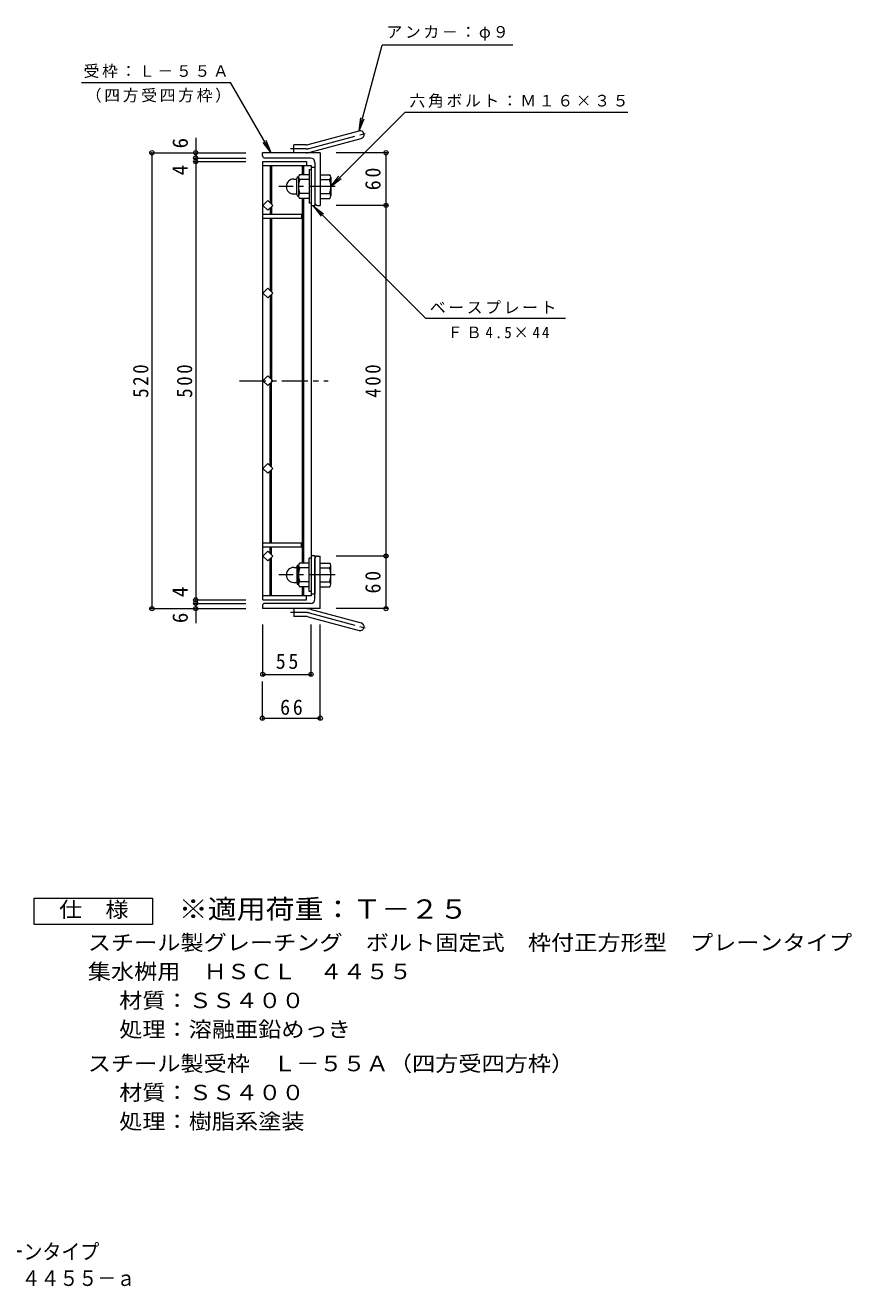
# Model space of a CAD drawing. Units: millimetres at full size, sheet at 1:6. Extents: x -866 to 1055, y -824 to 724.
# Drawn here: x 113 to 1055, y -824 to 616 of the extents above; entities that cross this region are included whole.
import ezdxf
from ezdxf.enums import TextEntityAlignment as Align

# ---------------------------------------------------------------- set-up
doc = ezdxf.new("R2010")
doc.units = ezdxf.units.MM
doc.header["$LTSCALE"] = 6
doc.header["$PDMODE"] = 32
doc.header["$PDSIZE"] = 4.8
doc.linetypes.add('CHAIN1', pattern=[8, 5, -1, 1, -1])
doc.linetypes.add('CHAIN2', pattern=[12, 9, -1, 1, -1])
for name, color, linetype, lineweight in [('E-1', 2, 'Continuous', 9), ('E-2', 3, 'Continuous', 9), ('E-4', 7, 'Continuous', 9), ('E-5', 7, 'Continuous', 9), ('F-5_F-5ﾚｲﾔ', 2, 'Continuous', 9)]:
    doc.layers.add(name, color=color, linetype=linetype, lineweight=lineweight)
doc.styles.add('ＭＳ ゴシック', font='')
doc.styles.get('ＭＳ ゴシック').set_extended_font_data('MS Gothic')

msp = doc.modelspace()

# ---------------------------------------------------------------- linework, layer by layer
at = {"layer": 'E-1'}
for p, q in [((435.178, 480.252), (493.369, 495.844)), ((419.034, 470.945), (419.034, 479.946)), ((432.849, 479.946), (419.034, 479.946)), ((437.507, 471.559), (495.698, 487.151)), ((449.034, 470.945), (383.034, 470.945)), ((383.034, 467.946), (383.034, 470.945)), ((438.034, 464.946), (386.034, 464.946)), ((449.034, 470.945), (449.034, 410.946)), ((436.234, 451.445), (436.234, 413.446)), ((438.534, 451.445), (436.234, 451.445)), ((443.034, 459.946), (443.034, 413.946)), ((418.724, 440.946), (422.234, 440.946)), ((422.234, 423.246), (422.234, 441.646)), ((424.034, 443.445), (424.234, 443.445)), ((424.234, 443.196), (424.234, 421.695)), ((436.234, 445.946), (425.272, 445.946)), ((436.234, 440.446), (425.272, 440.446)), ((449.034, 445.946), (459.995, 445.946)), ((449.034, 440.446), (459.995, 440.446)), ((461.234, 443.445), (461.034, 443.445)), ((461.034, 443.196), (461.034, 421.695)), ((418.734, 423.946), (422.234, 423.946)), ((424.034, 421.446), (424.234, 421.446)), ((436.234, 424.446), (425.272, 424.446)), ((436.234, 418.945), (425.272, 418.945)), ((449.034, 424.446), (459.995, 424.446)), ((449.034, 418.945), (459.995, 418.945)), ((461.234, 421.446), (461.034, 421.446)), ((438.534, 413.446), (436.234, 413.446)), ((446.034, 410.946), (449.034, 410.946)), ((424.034, 0.445), (424.234, 0.445)), ((424.234, -21.305), (424.234, 0.195)), ((436.234, 2.945), (425.272, 2.945)), ((436.234, -29.555), (436.234, 8.445)), ((438.534, 8.445), (436.234, 8.445)), ((443.034, -38.055), (443.034, 7.945)), ((446.034, 10.945), (449.034, 10.945)), ((449.034, -49.055), (449.034, 10.945)), ((449.034, 2.945), (459.995, 2.945)), ((461.234, 0.445), (461.034, 0.445)), ((461.034, -21.305), (461.034, 0.195)), ((418.734, -2.055), (422.234, -2.055)), ((422.234, -1.355), (422.234, -19.755)), ((436.234, -2.555), (425.272, -2.555)), ((449.034, -2.555), (459.995, -2.555)), ((418.724, -19.055), (422.234, -19.055)), ((424.034, -21.555), (424.234, -21.555)), ((436.234, -18.555), (425.272, -18.555)), ((436.234, -24.055), (425.272, -24.055)), ((449.034, -18.555), (459.995, -18.555)), ((449.034, -24.055), (459.995, -24.055)), ((461.234, -21.555), (461.034, -21.555)), ((438.034, -43.055), (386.034, -43.055)), ((438.534, -29.555), (436.234, -29.555)), ((383.034, -46.055), (383.034, -49.055)), ((449.034, -49.055), (383.034, -49.055)), ((419.034, -49.055), (419.034, -58.055)), ((437.507, -49.668), (495.698, -65.26)), ((432.849, -58.055), (419.034, -58.055)), ((435.178, -58.361), (493.369, -73.954))]:
    msp.add_line(p, q, dxfattribs=at)
at = {"layer": 'E-1', "linetype": 'CHAIN2'}
for p, q in [((436.343, 475.906), (501.509, 493.367)), ((432.849, 475.446), (415.229, 475.446)), ((432.849, -53.555), (415.229, -53.555)), ((436.343, -54.015), (501.509, -71.476))]:
    msp.add_line(p, q, dxfattribs=at)
at = {"layer": 'E-1', "linetype": 'CHAIN1'}
for p, q in [((466.119, 432.446), (401.932, 432.446)), ((466.119, -10.555), (401.932, -10.555))]:
    msp.add_line(p, q, dxfattribs=at)
at = {"layer": 'E-1'}
for centre, radius, start, end in [((494.534, 491.498), 4.5, 285.00014, 104.99991), ((432.849, 488.945), 9, 270, 285.00002), ((386.034, 467.946), 3, 180, 270), ((432.849, 488.945), 18, 270, 285), ((438.034, 459.946), 5, 0, 90), ((418.724, 432.456), 8.49, 90, 180), ((418.734, 432.446), 8.5, 180, 270), ((424.034, 441.646), 1.8, 90, 180), ((428.393, 443.196), 4.16, 138.61835, 221.37988), ((448.234, 432.446), 24, 160.52881, 199.47119), ((437.034, 432.446), 24, 340.52881, 19.47119), ((456.874, 443.196), 4.16, 318.62012, 41.38165), ((424.034, 423.246), 1.8, 180, 270), ((428.393, 421.695), 4.16, 138.62012, 221.38165), ((456.874, 421.695), 4.16, 318.61835, 41.37988), ((446.034, 413.946), 3, 180, 270), ((424.034, -1.355), 1.8, 90, 180), ((428.393, 0.195), 4.16, 138.61835, 221.37988), ((446.034, 7.945), 3, 90, 180), ((456.874, 0.195), 4.16, 318.62012, 41.38165), ((418.734, -10.555), 8.5, 90, 180), ((418.724, -10.565), 8.49, 180, 270), ((448.234, -10.555), 24, 160.52881, 199.47119), ((437.034, -10.555), 24, 340.52881, 19.47119), ((424.034, -19.755), 1.8, 180, 270), ((428.393, -21.305), 4.16, 138.62012, 221.38165), ((456.874, -21.305), 4.16, 318.61835, 41.37988), ((386.034, -46.055), 3, 90, 180), ((438.034, -38.055), 5, 270, 0), ((432.849, -67.055), 18, 75, 90), ((432.849, -67.055), 9, 74.99998, 90), ((494.534, -69.607), 4.5, 255.00009, 74.99986)]:
    msp.add_arc(centre, radius, start, end, dxfattribs=at)
at = {"layer": 'E-1', "linetype": 'CHAIN2'}
for centre, start, end in [((432.849, 488.945), 270, 284.99995), ((432.849, -67.055), 75.00005, 90)]:
    msp.add_arc(centre, 13.5, start, end, dxfattribs=at)
at = {"layer": 'E-2'}
for p, q in [((383.534, 460.945), (433.533, 460.945)), ((383.534, -39.054), (383.534, 460.945)), ((433.533, 460.945), (433.533, 456.446)), ((383.534, 456.446), (438.534, 456.446)), ((392.034, 456.446), (392.034, 413.759)), ((393.534, 456.446), (393.534, 412.259)), ((428.534, 456.446), (428.534, 445.945)), ((430.034, 456.446), (430.034, 445.945)), ((438.534, 456.446), (438.534, -34.555)), ((428.534, 418.945), (428.534, 2.944)), ((430.034, 418.945), (430.034, 2.944)), ((392.034, 408.132), (392.034, 400.945)), ((393.534, 409.632), (393.534, 400.945)), ((443.034, 410.445), (438.534, 410.445)), ((383.534, 396.445), (427.534, 396.445)), ((392.034, 396.445), (392.034, 313.759)), ((393.534, 396.445), (393.534, 312.259)), ((389.191, 305.289), (383.534, 310.945)), ((394.847, 310.945), (389.191, 305.289)), ((392.034, 308.132), (392.034, 213.759)), ((393.534, 309.632), (393.534, 212.259)), ((389.191, 205.289), (383.534, 210.945)), ((394.847, 210.945), (389.191, 205.289)), ((392.034, 113.759), (392.034, 208.132)), ((393.534, 112.259), (393.534, 209.632)), ((389.191, 116.602), (383.534, 110.945)), ((394.847, 110.945), (389.191, 116.602)), ((392.034, 25.445), (392.034, 108.132)), ((393.534, 25.445), (393.534, 109.632)), ((427.534, 25.446), (383.534, 25.446)), ((427.534, 20.946), (383.534, 20.946)), ((392.034, 13.759), (392.034, 20.945)), ((393.534, 12.259), (393.534, 20.945)), ((427.534, 20.946), (427.534, 25.446)), ((392.034, -34.555), (392.034, 8.132)), ((393.534, -34.555), (393.534, 9.632)), ((428.534, -24.056), (428.534, -34.555)), ((430.034, -24.056), (430.034, -34.555)), ((438.534, -34.555), (383.534, -34.555)), ((383.534, -39.054), (433.533, -39.054)), ((433.533, -39.054), (433.533, -34.555)), ((443.034, -32.556), (438.534, -32.556))]:
    msp.add_line(p, q, dxfattribs=at)
at = {"layer": 'E-2', "linetype": 'CHAIN1'}
msp.add_line((357.053, 210.945), (457.9, 210.945), dxfattribs=at)
at = {"layer": 'E-2'}
for points in [[(438.534, 454.445), (443.034, 454.445), (443.034, 410.445)], [(383.534, 400.945), (427.534, 400.945), (427.534, 396.445)], [(383.534, 310.945), (389.191, 316.602), (394.847, 310.945)], [(383.534, 210.945), (389.191, 216.602), (394.847, 210.945)], [(383.534, 110.945), (389.191, 105.289), (394.847, 110.945)], [(438.534, 11.444), (443.034, 11.444), (443.034, -32.556)]]:
    msp.add_lwpolyline(points, dxfattribs=at)
for points in [[(383.534, 410.945), (389.191, 416.602), (394.847, 410.945), (389.191, 405.289)], [(383.534, 10.945), (389.191, 5.289), (394.847, 10.945), (389.191, 16.602)]]:
    msp.add_lwpolyline(points, close=True, dxfattribs=at)
at = {"layer": 'E-4'}
for p, q in [((307.034, 487.895), (307.034, 464.945)), ((255.234, 470.945), (364.034, 470.945)), ((257.034, 470.945), (257.034, -49.056)), ((305.234, 464.945), (364.034, 464.945)), ((305.234, 460.945), (364.034, 460.945)), ((307.034, 464.945), (307.034, 460.945)), ((307.034, 460.945), (307.034, -39.056)), ((525.834, 470.945), (467.034, 470.945)), ((524.034, 410.945), (524.034, 470.945)), ((525.834, 410.945), (467.034, 410.945)), ((524.034, 10.944), (524.034, 410.945)), ((525.834, 10.944), (467.034, 10.944)), ((524.034, -49.056), (524.034, 10.944)), ((305.234, -39.056), (364.034, -39.056)), ((305.234, -43.056), (364.034, -43.056)), ((307.034, -39.056), (307.034, -43.056)), ((307.034, -43.056), (307.034, -65.612)), ((255.234, -49.056), (364.034, -49.056)), ((525.834, -49.056), (467.034, -49.056)), ((383.534, -125.856), (383.534, -67.056)), ((438.534, -125.856), (438.534, -67.056)), ((449.034, -175.856), (449.034, -67.056)), ((383.534, -124.056), (438.534, -124.056)), ((383.034, -175.856), (383.034, -132.077)), ((383.034, -174.056), (449.034, -174.056))]:
    msp.add_line(p, q, dxfattribs=at)
for p in [(257.034, 470.945), (307.034, 470.945), (307.034, 464.945), (307.034, 460.945), (524.034, 470.945), (524.034, 410.945), (524.034, 10.944), (307.034, -39.056), (307.034, -43.056), (257.034, -49.056), (307.034, -49.056), (524.034, -49.056), (383.534, -124.056), (438.534, -124.056), (383.034, -174.056), (449.034, -174.056)]:
    msp.add_point(p, dxfattribs=at)
at = {"layer": 'E-5'}
for p, q in [((493.369, 495.844), (519.573, 593.638)), ((668.573, 593.638), (519.573, 593.638)), ((176.739, 551.13), (346.739, 551.13)), ((393.034, 470.945), (346.739, 551.13)), ((461.034, 432.445), (545.825, 517.237)), ((493.369, 495.844), (495.327, 510.716)), ((493.369, 495.844), (499.109, 509.702)), ((545.825, 517.237), (799.825, 517.237)), ((393.034, 470.945), (383.902, 482.845)), ((393.034, 470.945), (387.293, 484.803)), ((461.034, 432.445), (470.165, 444.346)), ((461.034, 432.445), (472.934, 441.577)), ((440.784, 410.445), (449.915, 398.545)), ((440.784, 410.445), (452.684, 401.314))]:
    msp.add_line(p, q, dxfattribs=at)
msp.add_lwpolyline([(440.784, 410.445), (568.98, 282.248), (728.48, 282.248)], dxfattribs=at)
at = {"layer": 'F-5_F-5ﾚｲﾔ'}
msp.add_lwpolyline([(122.739, -409.313), (122.739, -379.313), (257.739, -379.313), (257.739, -409.313)], close=True, dxfattribs=at)

# ---------------------------------------------------------------- texts
at = {"layer": 'E-4', "color": 2, "style": 'ＭＳ ゴシック'}
for s, p in [('6', (303.275, 475.895)), ('4', (303.275, 445.126)), ('4', (303.275, -35.987)), ('6', (303.275, -65.612))]:
    msp.add_text(s, height=17.6, rotation=90, dxfattribs=at).set_placement(p, align=Align.BOTTOM_LEFT)
at = {"layer": 'E-4', "color": 2, "char_height": 17.6, "attachment_point": 7, "rotation": 90, "style": 'ＭＳ ゴシック'}
for s, insert in [('\\T1.27;\\W0.95;60', (518.034, 428.195)), ('\\T1.27;\\W0.9;520', (253.275, 191.445)), ('\\T1.27;\\W0.9;500', (303.275, 191.445)), ('\\T1.27;\\W0.9;400', (518.034, 191.445)), ('\\T1.27;\\W0.95;60', (518.034, -31.806))]:
    msp.add_mtext(s, dxfattribs=dict(at, insert=insert))
at = {"layer": 'E-4', "color": 2, "char_height": 17.6, "attachment_point": 7, "style": 'ＭＳ ゴシック'}
for s, insert in [('\\T1.27;\\W0.95;55', (398.284, -118.056)), ('\\T1.27;\\W0.95;66', (403.284, -170.456))]:
    msp.add_mtext(s, dxfattribs=dict(at, insert=insert))
at = {"layer": 'E-5', "char_height": 13.2, "attachment_point": 7, "style": 'ＭＳ ゴシック'}
for s, insert in [('\\T1.17;アンカ－：φ９', (524.573, 598.638)), ('\\T1.17;受枠：Ｌ－５５Ａ', (179.239, 556.13)), ('\\T1.17;（四方受四方枠）', (181.739, 528.13)), ('\\T1.17;六角ボルト：Ｍ１６×３５', (550.825, 522.237)), ('\\T1.17;ベースプレート', (573.98, 287.248)), ('\\T1.26;\\W0.95;ＦＢ4.5×44', (594.23, 259.248))]:
    msp.add_mtext(s, dxfattribs=dict(at, insert=insert))
at = {"layer": 'F-5_F-5ﾚｲﾔ', "style": 'ＭＳ ゴシック'}
for s, width, p in [('仕\u3000様', 1.1, (151.239, -406.313)), ('スチール製グレーチング\u3000ボルト固定式\u3000枠付正方形型\u3000プレーンタイプ', 1.1, (183.993, -444.065)), ('集水桝用\u3000ＨＳＣＬ\u3000４４５５', 1.1, (183.993, -477.065)), ('材質：ＳＳ４００', 1.1, (219.82, -510.065)), ('処理：溶融亜鉛めっき', 1.1, (219.82, -543.065)), ('スチール製受枠\u3000Ｌ－５５Ａ（四方受四方枠）', 1.1, (183.993, -582.065)), ('材質：ＳＳ４００', 1.1, (219.82, -615.065)), ('処理：樹脂系塗装', 1.1, (219.82, -648.065)), ('スチール製グレーチング\u3000ボルト固定式\u3000枠付正方形型\u3000プレーンタイプ', 0.9, (-515.905, -796.619)), ('集水桝用\u3000クッションなし\u3000ＨＳＣＬ\u3000４４５５－ａ', 0.9, (-280.387, -826.942))]:
    msp.add_text(s, height=17.6, dxfattribs=dict(at, width=width)).set_placement(p, align=Align.BOTTOM_LEFT)
at = {"layer": 'F-5_F-5ﾚｲﾔ', "color": 3, "style": 'ＭＳ ゴシック', "width": 1.1}
msp.add_text('※適用荷重：Ｔ－２５', height=21.99, dxfattribs=at).set_placement((287.739, -409.313), align=Align.BOTTOM_LEFT)

doc.saveas('drawing.dxf')
